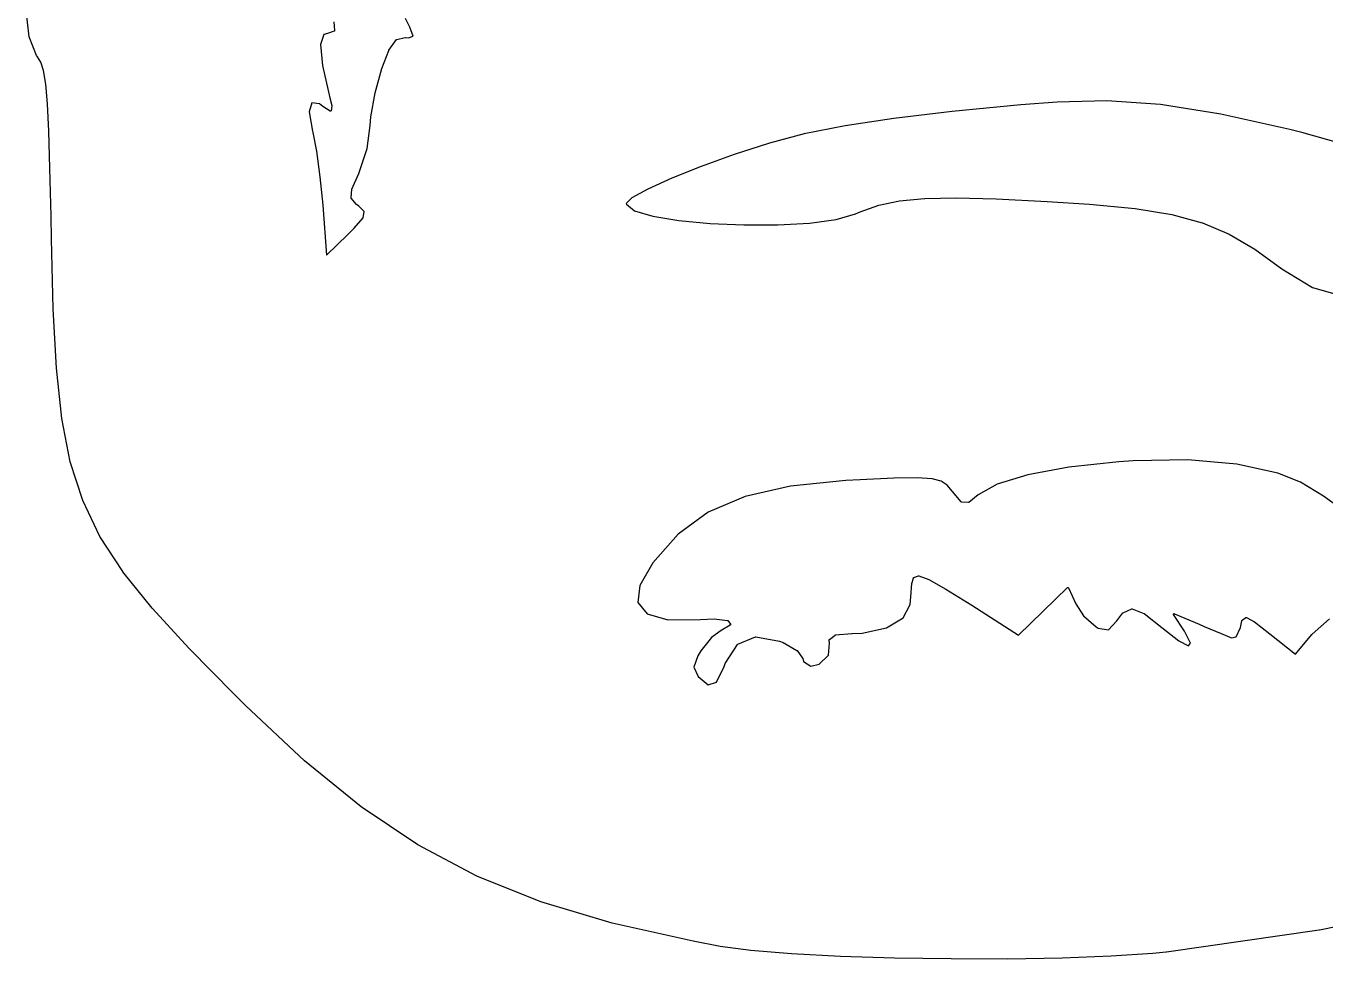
# Model space of a CAD drawing. Extents: x 42 to 258, y -102 to -28.
# Drawn here: x 77.76 to 87.86, y -58.4 to -51.15 of the extents above; entities that cross this region are included whole.
import ezdxf

# ---------------------------------------------------------------- set-up
doc = ezdxf.new("R2010")
doc.units = 0
doc.header["$MEASUREMENT"] = 0
doc.layers.add('BLACK', color=7, linetype='CONTINUOUS')

msp = doc.modelspace()

# ---------------------------------------------------------------- linework, layer by layer
at = {"layer": 'Black'}
for p, q in [((77.7873, -51.2314), (77.7635, -51.0043)), ((80.1565, -51.1146), (80.1615, -51.1829)), ((80.7454, -51.1576), (80.7127, -51.0905)), ((80.772, -51.2271), (80.7454, -51.1576)), ((77.7875, -51.232), (77.7873, -51.2314)), ((77.7877, -51.2327), (77.7875, -51.232)), ((77.8455, -51.3765), (77.7877, -51.2327)), ((80.077, -51.2144), (80.051, -51.292)), ((80.1054, -51.2048), (80.077, -51.2144)), ((80.158, -51.188), (80.1054, -51.2048)), ((80.1586, -51.1877), (80.158, -51.188)), ((80.1593, -51.1874), (80.1586, -51.1877)), ((80.1594, -51.1873), (80.1593, -51.1874)), ((80.1596, -51.1872), (80.1594, -51.1873)), ((80.16, -51.1867), (80.1596, -51.1872)), ((80.1605, -51.1862), (80.16, -51.1867)), ((80.1606, -51.186), (80.1605, -51.1862)), ((80.1607, -51.1859), (80.1606, -51.186)), ((80.161, -51.1852), (80.1607, -51.1859)), ((80.1613, -51.1846), (80.161, -51.1852)), ((80.1614, -51.1843), (80.1613, -51.1844)), ((80.1613, -51.1844), (80.1613, -51.1846)), ((80.1615, -51.1829), (80.1614, -51.1836)), ((80.1614, -51.1836), (80.1614, -51.1843)), ((80.584, -51.336), (80.6422, -51.2535)), ((80.6422, -51.2535), (80.6423, -51.2535)), ((80.6423, -51.2534), (80.6429, -51.2528)), ((80.6423, -51.2535), (80.6423, -51.2534)), ((80.6429, -51.2528), (80.6435, -51.2523)), ((80.6435, -51.2523), (80.6436, -51.2522)), ((80.6435, -51.2523), (80.6435, -51.2523)), ((80.6436, -51.2522), (80.6443, -51.2519)), ((80.6443, -51.2519), (80.6451, -51.2516)), ((80.6451, -51.2516), (80.6452, -51.2515)), ((80.6451, -51.2516), (80.6451, -51.2516)), ((80.6452, -51.2515), (80.7108, -51.2363)), ((80.7108, -51.2363), (80.7108, -51.2363)), ((80.7108, -51.2363), (80.7109, -51.2363)), ((80.7109, -51.2363), (80.7117, -51.2362)), ((80.7117, -51.2362), (80.7125, -51.2362)), ((80.7125, -51.2362), (80.7125, -51.2362)), ((80.7125, -51.2362), (80.7126, -51.2362)), ((80.7126, -51.2362), (80.7369, -51.2396)), ((80.7369, -51.2396), (80.772, -51.2271)), ((77.8459, -51.3771), (77.8455, -51.3765)), ((77.8462, -51.3778), (77.8459, -51.3771)), ((77.8543, -51.3877), (77.8462, -51.3778)), ((80.051, -51.292), (80.0666, -51.455)), ((80.5283, -51.4776), (80.5834, -51.3371)), ((80.5834, -51.3371), (80.5837, -51.3365)), ((80.5837, -51.3365), (80.584, -51.336)), ((77.8799, -51.4285), (77.8543, -51.3877)), ((77.9005, -51.4945), (77.8799, -51.4285)), ((80.0666, -51.455), (80.1252, -51.7069)), ((80.476, -51.6671), (80.5281, -51.4781)), ((80.5281, -51.4781), (80.5282, -51.4779)), ((80.5282, -51.4779), (80.5283, -51.4776)), ((77.917, -51.5982), (77.9005, -51.4945)), ((77.9301, -51.7514), (77.917, -51.5982)), ((80.4437, -51.8533), (80.4759, -51.6676)), ((80.4759, -51.6673), (80.476, -51.6671)), ((80.4759, -51.6676), (80.4759, -51.6673)), ((77.9408, -51.9658), (77.9301, -51.7514)), ((79.9836, -51.7446), (79.9639, -51.8141)), ((80.0439, -51.7534), (79.9836, -51.7446)), ((80.0712, -51.7731), (80.0439, -51.7534)), ((80.0713, -51.7732), (80.0712, -51.7731)), ((80.0714, -51.7733), (80.0713, -51.7732)), ((80.1263, -51.8089), (80.0714, -51.7733)), ((80.1252, -51.7069), (80.1394, -51.7646)), ((80.1394, -51.7665), (80.134, -51.8054)), ((80.1394, -51.7646), (80.1394, -51.7647)), ((80.1394, -51.7647), (80.1394, -51.7648)), ((80.1394, -51.7648), (80.1394, -51.7656)), ((80.1394, -51.7656), (80.1395, -51.7664)), ((80.1395, -51.7664), (80.1394, -51.7664)), ((80.1394, -51.7664), (80.1394, -51.7665)), ((85.4957, -51.7612), (84.9599, -51.8119)), ((85.7761, -51.7381), (85.4957, -51.7612)), ((86.1631, -51.7279), (85.7761, -51.7381)), ((86.5811, -51.7585), (86.1631, -51.7279)), ((87.0485, -51.8323), (86.5811, -51.7585)), ((79.9639, -51.8141), (79.9902, -51.9653)), ((80.1269, -51.8091), (80.1263, -51.8089)), ((80.1275, -51.8094), (80.1269, -51.8091)), ((80.1277, -51.8095), (80.1275, -51.8094)), ((80.1279, -51.8095), (80.1277, -51.8095)), ((80.1286, -51.8096), (80.1279, -51.8095)), ((80.1292, -51.8097), (80.1286, -51.8096)), ((80.1294, -51.8096), (80.1292, -51.8097)), ((80.1296, -51.8096), (80.1294, -51.8096)), ((80.1303, -51.8094), (80.1296, -51.8096)), ((80.1309, -51.8093), (80.1303, -51.8094)), ((80.1311, -51.8092), (80.1309, -51.8093)), ((80.1313, -51.8091), (80.1311, -51.8092)), ((80.1318, -51.8087), (80.1313, -51.8091)), ((80.1324, -51.8084), (80.1318, -51.8087)), ((80.1325, -51.8082), (80.1324, -51.8084)), ((80.1327, -51.8081), (80.1325, -51.8082)), ((80.133, -51.8075), (80.1327, -51.8081)), ((80.1334, -51.807), (80.133, -51.8075)), ((80.1335, -51.8068), (80.1334, -51.807)), ((80.1336, -51.8066), (80.1335, -51.8068)), ((80.1338, -51.806), (80.1336, -51.8066)), ((80.134, -51.8054), (80.1338, -51.806)), ((80.439, -51.9217), (80.4437, -51.8538)), ((80.4437, -51.8536), (80.4437, -51.8533)), ((80.4437, -51.8538), (80.4437, -51.8536)), ((84.5084, -51.8652), (84.1295, -51.9227)), ((84.9599, -51.8119), (84.5084, -51.8652)), ((87.5839, -51.9517), (87.0485, -51.8323)), ((77.9498, -52.2533), (77.9408, -51.9658)), ((79.9902, -51.9653), (79.9926, -51.9746)), ((79.9926, -51.9746), (79.9926, -51.9748)), ((79.9926, -51.9748), (79.9927, -51.9749)), ((79.9927, -51.9749), (80.0201, -52.119)), ((80.4142, -52.0983), (80.439, -51.9217)), ((83.8113, -51.9861), (83.542, -52.0572)), ((84.1295, -51.9227), (83.8113, -51.9861)), ((87.6795, -51.9758), (87.5839, -51.9517)), ((88.0964, -52.0927), (87.6795, -51.9758)), ((83.5326, -52.06), (83.2678, -52.1461)), ((83.542, -52.0572), (83.5326, -52.06)), ((80.0201, -52.119), (80.0201, -52.1192)), ((80.0201, -52.1192), (80.0202, -52.1193)), ((80.0202, -52.1193), (80.0475, -52.3204)), ((80.3565, -52.2776), (80.4142, -52.0983)), ((83.2678, -52.1461), (83.0115, -52.2389)), ((77.9582, -52.6259), (77.9498, -52.2533)), ((80.3493, -52.2933), (80.3565, -52.2776)), ((83.0115, -52.2389), (82.7815, -52.3309)), ((80.0475, -52.3204), (80.0475, -52.3205)), ((80.0475, -52.3205), (80.0475, -52.3206)), ((80.0475, -52.3206), (80.0691, -52.5383)), ((80.2964, -52.4143), (80.3493, -52.2933)), ((80.3493, -52.2933), (80.3493, -52.2933)), ((80.3493, -52.2933), (80.3493, -52.2933)), ((82.7815, -52.3309), (82.5955, -52.4147)), ((80.2898, -52.4821), (80.296, -52.4158)), ((80.2899, -52.4824), (80.2898, -52.4821)), ((80.2898, -52.4826), (80.2899, -52.4824)), ((80.2899, -52.4833), (80.2898, -52.4826)), ((80.29, -52.4839), (80.2899, -52.4833)), ((80.2901, -52.4841), (80.29, -52.4839)), ((80.2901, -52.4843), (80.2901, -52.4841)), ((80.2904, -52.4849), (80.2901, -52.4843)), ((80.2907, -52.4854), (80.2904, -52.4849)), ((80.2909, -52.4856), (80.2907, -52.4854)), ((80.291, -52.4858), (80.2909, -52.4856)), ((80.3313, -52.5331), (80.291, -52.4858)), ((80.296, -52.4158), (80.2962, -52.4151)), ((80.2962, -52.4151), (80.2964, -52.4143)), ((82.4715, -52.4826), (82.4284, -52.5255)), ((82.5955, -52.4147), (82.4715, -52.4826)), ((84.5526, -52.5063), (84.747, -52.4872)), ((84.747, -52.4872), (84.7472, -52.4872)), ((84.7472, -52.4872), (84.7474, -52.4872)), ((84.7474, -52.4872), (84.992, -52.4822)), ((84.992, -52.4822), (84.9921, -52.4822)), ((84.9921, -52.4822), (84.9922, -52.4822)), ((84.9922, -52.4822), (85.3039, -52.4901)), ((85.3039, -52.4901), (85.304, -52.4901)), ((85.304, -52.4901), (85.304, -52.4901)), ((85.304, -52.4901), (85.6998, -52.5099)), ((80.0691, -52.5383), (80.0691, -52.5384)), ((80.0691, -52.5384), (80.0691, -52.5384)), ((80.0691, -52.5384), (80.1, -52.9268)), ((80.3317, -52.5335), (80.3313, -52.5331)), ((80.3321, -52.5339), (80.3317, -52.5335)), ((80.3489, -52.5465), (80.3321, -52.5339)), ((80.3921, -52.5896), (80.3489, -52.5465)), ((80.3842, -52.6372), (80.3921, -52.5896)), ((82.4284, -52.5255), (82.4296, -52.5326)), ((82.4296, -52.5326), (82.493, -52.5827)), ((82.493, -52.5827), (82.6356, -52.6255)), ((84.2101, -52.6063), (84.2451, -52.5913)), ((84.2451, -52.5913), (84.2452, -52.5913)), ((84.2452, -52.5913), (84.2454, -52.5912)), ((84.2454, -52.5912), (84.3903, -52.5408)), ((84.3903, -52.5408), (84.3906, -52.5407)), ((84.3906, -52.5407), (84.3909, -52.5406)), ((84.3909, -52.5406), (84.552, -52.5064)), ((84.552, -52.5064), (84.5523, -52.5063)), ((84.5523, -52.5063), (84.5526, -52.5063)), ((85.6998, -52.5099), (85.6999, -52.5099)), ((85.6999, -52.5099), (85.6999, -52.5099)), ((85.6999, -52.5099), (86.0289, -52.5315)), ((86.0289, -52.5315), (86.029, -52.5315)), ((86.029, -52.5315), (86.0291, -52.5315)), ((86.0291, -52.5315), (86.3818, -52.5659)), ((86.3818, -52.5659), (86.382, -52.5659)), ((86.382, -52.5659), (86.3821, -52.5659)), ((86.3821, -52.5659), (86.6674, -52.6126)), ((77.9616, -52.8003), (77.9582, -52.6259)), ((77.9582, -52.6259), (77.9582, -52.6259)), ((80.3137, -52.7189), (80.3842, -52.6372)), ((82.6356, -52.6255), (82.8377, -52.659)), ((82.8377, -52.659), (83.0798, -52.682)), ((83.0798, -52.682), (83.3422, -52.6935)), ((83.3422, -52.6935), (83.6058, -52.6926)), ((83.6058, -52.6926), (83.8512, -52.6784)), ((83.8512, -52.6784), (84.059, -52.6499)), ((84.059, -52.6499), (84.2101, -52.6063)), ((86.6674, -52.6126), (86.6677, -52.6127)), ((86.6677, -52.6127), (86.6679, -52.6127)), ((86.6679, -52.6127), (86.905, -52.6771)), ((86.905, -52.6771), (86.9053, -52.6773)), ((86.9053, -52.6773), (86.9057, -52.6774)), ((86.9057, -52.6774), (87.1139, -52.7651)), ((80.1, -52.9268), (80.2637, -52.7682)), ((80.2637, -52.7682), (80.3137, -52.7189)), ((80.2637, -52.7682), (80.2637, -52.7682)), ((87.1139, -52.7651), (87.1142, -52.7653)), ((87.1142, -52.7653), (87.1145, -52.7654)), ((87.1145, -52.7654), (87.3132, -52.882)), ((77.9616, -52.8004), (77.9616, -52.8003)), ((77.9757, -53.3455), (77.9616, -52.8004)), ((77.9616, -52.8004), (77.9616, -52.8004)), ((87.3132, -52.882), (87.3134, -52.8822)), ((87.3134, -52.8822), (87.3136, -52.8823)), ((87.3136, -52.8823), (87.5218, -53.0332)), ((87.5218, -53.0332), (87.7622, -53.1798)), ((87.7622, -53.1798), (88.0708, -53.2671)), ((77.9757, -53.3456), (77.9757, -53.3455)), ((77.9757, -53.3455), (77.9757, -53.3455)), ((78.0003, -53.8052), (77.9757, -53.3456)), ((78.0003, -53.8054), (78.0003, -53.8052)), ((78.0003, -53.8055), (78.0003, -53.8054)), ((78.0422, -54.1958), (78.0003, -53.8055)), ((78.0422, -54.196), (78.0422, -54.1958)), ((78.0422, -54.1962), (78.0422, -54.196)), ((78.108, -54.5331), (78.0422, -54.1962)), ((78.1081, -54.5334), (78.108, -54.5331)), ((78.1081, -54.5337), (78.1081, -54.5334)), ((78.2045, -54.8334), (78.1081, -54.5337)), ((85.8673, -54.5752), (85.5489, -54.6337)), ((86.2553, -54.5332), (85.8673, -54.5752)), ((86.3686, -54.5251), (86.2553, -54.5332)), ((86.7922, -54.518), (86.3686, -54.5251)), ((87.1729, -54.5509), (86.7922, -54.518)), ((87.4913, -54.6211), (87.1729, -54.5509)), ((84.1358, -54.6779), (83.7035, -54.7225)), ((84.2465, -54.6723), (84.1358, -54.6779)), ((84.5088, -54.6617), (84.2465, -54.6723)), ((84.2465, -54.6723), (84.2465, -54.6723)), ((84.6887, -54.6584), (84.5088, -54.6617)), ((84.8049, -54.6648), (84.6887, -54.6584)), ((84.8762, -54.683), (84.8049, -54.6648)), ((84.9224, -54.7154), (84.8762, -54.683)), ((85.3108, -54.7063), (85.1633, -54.7907)), ((85.5489, -54.6337), (85.3108, -54.7063)), ((87.6691, -54.6926), (87.4913, -54.6211)), ((87.8466, -54.7993), (87.6691, -54.6926)), ((83.3515, -54.8034), (83.0655, -54.926)), ((83.7035, -54.7225), (83.3515, -54.8034)), ((84.9624, -54.7635), (84.9224, -54.7154)), ((84.9624, -54.7636), (84.9624, -54.7635)), ((84.9624, -54.7635), (84.9624, -54.7635)), ((85.0312, -54.8441), (84.9624, -54.7636)), ((85.1633, -54.7907), (85.0913, -54.8488)), ((88.0327, -54.9349), (87.8466, -54.7993)), ((78.2046, -54.8337), (78.2045, -54.8334)), ((78.2047, -54.8341), (78.2046, -54.8337)), ((78.3384, -55.1127), (78.2047, -54.8341)), ((85.0313, -54.8443), (85.0312, -54.8441)), ((85.0315, -54.8444), (85.0313, -54.8443)), ((85.032, -54.8448), (85.0315, -54.8444)), ((85.0325, -54.8452), (85.032, -54.8448)), ((85.0327, -54.8453), (85.0325, -54.8452)), ((85.0329, -54.8454), (85.0327, -54.8453)), ((85.0335, -54.8456), (85.0329, -54.8454)), ((85.0341, -54.8458), (85.0335, -54.8456)), ((85.0344, -54.8458), (85.0341, -54.8458)), ((85.0346, -54.8458), (85.0344, -54.8458)), ((85.0878, -54.8499), (85.0346, -54.8458)), ((85.0879, -54.8498), (85.0878, -54.8499)), ((85.0881, -54.8499), (85.0879, -54.8498)), ((85.0888, -54.8498), (85.0881, -54.8499)), ((85.0895, -54.8497), (85.0888, -54.8498)), ((85.0896, -54.8496), (85.0895, -54.8497)), ((85.0898, -54.8496), (85.0896, -54.8496)), ((85.0904, -54.8492), (85.0898, -54.8496)), ((85.0911, -54.8489), (85.0904, -54.8492)), ((85.0912, -54.8488), (85.0911, -54.8489)), ((85.0913, -54.8488), (85.0912, -54.8488)), ((83.0655, -54.926), (82.8314, -55.0962)), ((78.3386, -55.1129), (78.3384, -55.1127)), ((78.3387, -55.1132), (78.3386, -55.1129)), ((78.5163, -55.3867), (78.3387, -55.1132)), ((82.8314, -55.0962), (82.6349, -55.3195)), ((82.6349, -55.3195), (82.5346, -55.4937)), ((78.5164, -55.3869), (78.5163, -55.3867)), ((78.5166, -55.3871), (78.5164, -55.3869)), ((78.7448, -55.6716), (78.5166, -55.3871)), ((84.6625, -55.433), (84.6995, -55.4198)), ((84.6995, -55.4198), (84.7004, -55.4197)), ((84.7004, -55.4197), (84.7011, -55.4195)), ((84.7011, -55.4195), (84.7011, -55.4195)), ((84.7011, -55.4195), (84.7012, -55.4195)), ((84.7012, -55.4195), (84.702, -55.4197)), ((84.702, -55.4197), (84.7028, -55.4198)), ((84.7028, -55.4198), (84.7797, -55.4475)), ((82.5346, -55.4937), (82.5184, -55.6277)), ((84.6396, -55.583), (84.6478, -55.4796)), ((84.6478, -55.4796), (84.6479, -55.4791)), ((84.6479, -55.4791), (84.648, -55.4787)), ((84.648, -55.4787), (84.6593, -55.4364)), ((84.6593, -55.4364), (84.6596, -55.4358)), ((84.6596, -55.4358), (84.6598, -55.4352)), ((84.6598, -55.4352), (84.66, -55.435)), ((84.66, -55.435), (84.6601, -55.4348)), ((84.6601, -55.4348), (84.6605, -55.4344)), ((84.6605, -55.4344), (84.661, -55.4338)), ((84.661, -55.4338), (84.6611, -55.4337)), ((84.6611, -55.4337), (84.6613, -55.4336)), ((84.6613, -55.4336), (84.6619, -55.4333)), ((84.6619, -55.4333), (84.6625, -55.433)), ((84.7797, -55.4475), (84.78, -55.4477)), ((84.78, -55.4477), (84.7804, -55.4478)), ((84.7804, -55.4478), (84.9118, -55.5218)), ((84.9118, -55.5218), (84.9119, -55.5219)), ((84.9119, -55.5219), (84.912, -55.5219)), ((84.912, -55.5219), (85.1126, -55.6477)), ((85.4773, -55.8811), (85.8561, -55.5112)), ((85.8561, -55.5112), (85.8565, -55.511)), ((85.8565, -55.511), (85.8568, -55.5107)), ((85.8568, -55.5107), (85.8572, -55.5105)), ((85.8572, -55.5105), (85.8576, -55.5102)), ((85.8576, -55.5102), (85.858, -55.5101)), ((85.858, -55.5101), (85.8584, -55.51)), ((85.8584, -55.51), (85.8588, -55.5099)), ((85.8588, -55.5099), (85.8592, -55.5098)), ((85.8592, -55.5098), (85.8597, -55.5099)), ((85.8597, -55.5099), (85.8601, -55.5098)), ((85.8601, -55.5098), (85.8605, -55.5099)), ((85.8605, -55.5099), (85.861, -55.51)), ((85.861, -55.51), (85.8613, -55.5102)), ((85.8613, -55.5102), (85.8618, -55.5103)), ((85.8618, -55.5103), (85.8621, -55.5105)), ((85.8621, -55.5105), (85.8625, -55.5107)), ((85.8625, -55.5107), (85.8628, -55.511)), ((85.8628, -55.511), (85.8632, -55.5113)), ((85.8632, -55.5113), (85.8634, -55.5117)), ((85.8634, -55.5117), (85.8637, -55.512)), ((85.8637, -55.512), (85.8639, -55.5124)), ((85.8639, -55.5124), (85.8642, -55.5127)), ((85.8642, -55.5127), (85.9212, -55.6379)), ((84.6352, -55.6419), (84.6396, -55.583)), ((84.6396, -55.583), (84.6396, -55.583)), ((84.6396, -55.583), (84.6396, -55.583)), ((78.7449, -55.6717), (78.7448, -55.6716)), ((78.745, -55.6718), (78.7449, -55.6717)), ((79.0306, -55.9834), (78.745, -55.6718)), ((82.5184, -55.6277), (82.5898, -55.7158)), ((82.5898, -55.7158), (82.7518, -55.7602)), ((84.5814, -55.7449), (84.6352, -55.6419)), ((85.1126, -55.6477), (85.1126, -55.6477)), ((85.1126, -55.6477), (85.1126, -55.6477)), ((85.1126, -55.6477), (85.4773, -55.8811)), ((85.9212, -55.6379), (85.9803, -55.729)), ((86.2402, -55.77), (86.2872, -55.7071)), ((86.2872, -55.7071), (86.2875, -55.7069)), ((86.2875, -55.7069), (86.2878, -55.7066)), ((86.2878, -55.7066), (86.2882, -55.7063)), ((86.2882, -55.7063), (86.2885, -55.706)), ((86.2885, -55.706), (86.2889, -55.7058)), ((86.2889, -55.7058), (86.2892, -55.7056)), ((86.2892, -55.7056), (86.3561, -55.6755)), ((86.3561, -55.6755), (86.3564, -55.6755)), ((86.3564, -55.6755), (86.3566, -55.6753)), ((86.3566, -55.6753), (86.3572, -55.6752)), ((86.3572, -55.6752), (86.3578, -55.6751)), ((86.3578, -55.6751), (86.358, -55.6751)), ((86.358, -55.6751), (86.3583, -55.6751)), ((86.3583, -55.6751), (86.3589, -55.6752)), ((86.3589, -55.6752), (86.3595, -55.6753)), ((86.3595, -55.6753), (86.3597, -55.6754)), ((86.3597, -55.6754), (86.36, -55.6755)), ((86.36, -55.6755), (86.4509, -55.7126)), ((86.4509, -55.7126), (86.4515, -55.7129)), ((86.4515, -55.7129), (86.4521, -55.7133)), ((86.4521, -55.7133), (86.5898, -55.821)), ((86.6808, -55.7174), (86.6809, -55.7172)), ((86.6808, -55.718), (86.6808, -55.7174)), ((86.6808, -55.7186), (86.6808, -55.718)), ((86.6809, -55.7189), (86.6808, -55.7186)), ((86.6809, -55.7169), (86.6811, -55.7163)), ((86.6809, -55.7172), (86.6809, -55.7169)), ((86.6809, -55.7192), (86.6809, -55.7189)), ((86.6811, -55.7197), (86.6809, -55.7192)), ((86.6811, -55.7163), (86.6813, -55.7158)), ((86.6813, -55.7203), (86.6811, -55.7197)), ((86.6813, -55.7158), (86.6814, -55.7155)), ((86.6815, -55.7205), (86.6813, -55.7203)), ((86.6814, -55.7155), (86.6816, -55.7153)), ((86.6816, -55.7208), (86.6815, -55.7205)), ((86.6816, -55.7153), (86.682, -55.7149)), ((86.7657, -55.8492), (86.6816, -55.7208)), ((86.682, -55.7149), (86.6823, -55.7144)), ((86.6823, -55.7144), (86.6826, -55.7142)), ((86.6826, -55.7142), (86.6827, -55.714)), ((86.6827, -55.714), (86.6833, -55.7138)), ((86.6833, -55.7138), (86.6838, -55.7134)), ((86.6838, -55.7134), (86.684, -55.7134)), ((86.684, -55.7134), (86.6843, -55.7132)), ((86.6843, -55.7132), (86.6849, -55.7132)), ((86.6849, -55.7132), (86.6855, -55.713)), ((86.6855, -55.713), (86.6857, -55.7131)), ((86.6857, -55.7131), (86.686, -55.713)), ((86.686, -55.713), (86.6866, -55.7132)), ((86.6866, -55.7132), (86.6872, -55.7132)), ((86.6872, -55.7132), (86.6874, -55.7134)), ((86.6874, -55.7134), (86.6877, -55.7134)), ((86.6877, -55.7134), (86.8804, -55.7959)), ((82.7518, -55.7602), (83.0059, -55.7592)), ((83.0059, -55.7592), (83.1105, -55.7547)), ((83.1105, -55.7547), (83.1109, -55.7548)), ((83.1109, -55.7548), (83.1112, -55.7547)), ((83.1112, -55.7547), (83.2138, -55.7655)), ((83.2363, -55.8032), (83.1653, -55.8443)), ((83.2138, -55.7655), (83.2142, -55.7656)), ((83.2142, -55.7656), (83.2145, -55.7657)), ((83.2145, -55.7657), (83.215, -55.7659)), ((83.215, -55.7659), (83.2155, -55.766)), ((83.2155, -55.766), (83.2158, -55.7662)), ((83.2158, -55.7662), (83.2161, -55.7664)), ((83.2161, -55.7664), (83.2165, -55.7667)), ((83.2165, -55.7667), (83.2169, -55.767)), ((83.2169, -55.767), (83.2171, -55.7673)), ((83.2171, -55.7673), (83.2174, -55.7676)), ((83.2174, -55.7676), (83.2378, -55.7959)), ((83.2368, -55.8027), (83.2363, -55.8032)), ((83.2374, -55.8023), (83.2368, -55.8027)), ((83.2375, -55.8022), (83.2374, -55.8023)), ((83.2376, -55.8021), (83.2375, -55.8022)), ((83.238, -55.8015), (83.2376, -55.8021)), ((83.2378, -55.7959), (83.2381, -55.7965)), ((83.2384, -55.8009), (83.238, -55.8015)), ((83.2381, -55.7965), (83.2385, -55.7971)), ((83.2385, -55.8005), (83.2384, -55.8007)), ((83.2384, -55.8007), (83.2384, -55.8009)), ((83.2385, -55.7971), (83.2385, -55.7973)), ((83.2385, -55.7973), (83.2386, -55.7975)), ((83.2386, -55.7999), (83.2385, -55.8005)), ((83.2386, -55.7975), (83.2387, -55.7982)), ((83.2388, -55.7992), (83.2386, -55.7999)), ((83.2387, -55.7982), (83.2388, -55.7988)), ((83.2388, -55.7988), (83.2388, -55.799)), ((83.2388, -55.799), (83.2388, -55.7992)), ((84.2614, -55.8642), (84.45, -55.8228)), ((84.45, -55.8228), (84.5814, -55.7449)), ((85.9803, -55.729), (86.0798, -55.8167)), ((86.0798, -55.8167), (86.0958, -55.8249)), ((86.0958, -55.8249), (86.1758, -55.8383)), ((86.1758, -55.8383), (86.2402, -55.77)), ((86.5898, -55.821), (86.7213, -55.9237)), ((86.8804, -55.7959), (86.8804, -55.7959)), ((86.8804, -55.7959), (86.9194, -55.8125)), ((86.9194, -55.8125), (87.0503, -55.8682)), ((87.1681, -55.8941), (87.2021, -55.8202)), ((87.2021, -55.8202), (87.2129, -55.7679)), ((87.2129, -55.7679), (87.2132, -55.767)), ((87.2129, -55.7679), (87.2129, -55.7679)), ((87.2129, -55.7679), (87.2129, -55.7679)), ((87.2132, -55.767), (87.2135, -55.7663)), ((87.2135, -55.7663), (87.2141, -55.7656)), ((87.2135, -55.7663), (87.2135, -55.7663)), ((87.2135, -55.7663), (87.2135, -55.7663)), ((87.2141, -55.7656), (87.2147, -55.765)), ((87.2147, -55.765), (87.2418, -55.7438)), ((87.2147, -55.765), (87.2147, -55.765)), ((87.2147, -55.765), (87.2147, -55.765)), ((87.2418, -55.7438), (87.242, -55.7437)), ((87.242, -55.7437), (87.2422, -55.7435)), ((87.2422, -55.7435), (87.2428, -55.7433)), ((87.2428, -55.7433), (87.2433, -55.743)), ((87.2433, -55.743), (87.2436, -55.7429)), ((87.2436, -55.7429), (87.2438, -55.7428)), ((87.2438, -55.7428), (87.2444, -55.7428)), ((87.2444, -55.7428), (87.245, -55.7427)), ((87.245, -55.7427), (87.2453, -55.7428)), ((87.2453, -55.7428), (87.2456, -55.7428)), ((87.2456, -55.7428), (87.2461, -55.743)), ((87.2461, -55.743), (87.2467, -55.7431)), ((87.2467, -55.7431), (87.247, -55.7432)), ((87.247, -55.7432), (87.2472, -55.7433)), ((87.2472, -55.7433), (87.3096, -55.7763)), ((87.3096, -55.7763), (87.3099, -55.7766)), ((87.3099, -55.7766), (87.3103, -55.7768)), ((87.3103, -55.7768), (87.4297, -55.8691)), ((87.7575, -55.8739), (87.8936, -55.7539)), ((83.092, -55.8991), (83.0082, -56.0011)), ((83.1653, -55.8443), (83.092, -55.8991)), ((83.2949, -55.9504), (83.4317, -55.8945)), ((83.4317, -55.8945), (83.4322, -55.8944)), ((83.4322, -55.8944), (83.4331, -55.8942)), ((83.4331, -55.8942), (83.4334, -55.8941)), ((83.4334, -55.8941), (83.4339, -55.8942)), ((83.4339, -55.8942), (83.4345, -55.8942)), ((83.4345, -55.8942), (83.6193, -55.927)), ((84.0046, -55.9182), (84.0047, -55.9174)), ((84.0046, -55.9183), (84.0046, -55.9182)), ((84.0088, -55.9438), (84.0046, -55.9183)), ((84.0046, -55.9183), (84.0046, -55.9183)), ((84.0047, -55.9165), (84.005, -55.9157)), ((84.0047, -55.9166), (84.0047, -55.9165)), ((84.0047, -55.9174), (84.0047, -55.9166)), ((84.0047, -55.9166), (84.0047, -55.9166)), ((84.005, -55.9157), (84.0053, -55.915)), ((84.0053, -55.915), (84.0053, -55.9149)), ((84.0053, -55.9149), (84.0054, -55.9149)), ((84.0054, -55.9149), (84.0059, -55.9143)), ((84.0059, -55.9143), (84.0064, -55.9137)), ((84.0064, -55.9137), (84.0065, -55.9136)), ((84.0065, -55.9136), (84.0507, -55.8794)), ((84.0065, -55.9136), (84.0065, -55.9136)), ((84.0507, -55.8794), (84.0512, -55.8791)), ((84.0512, -55.8791), (84.0517, -55.8788)), ((84.0517, -55.8788), (84.052, -55.8787)), ((84.052, -55.8787), (84.0523, -55.8786)), ((84.0523, -55.8786), (84.0528, -55.8785)), ((84.0528, -55.8785), (84.0534, -55.8784)), ((84.0534, -55.8784), (84.1825, -55.8679)), ((84.1825, -55.8679), (84.1825, -55.8679)), ((84.1825, -55.8679), (84.1826, -55.8679)), ((84.1826, -55.8679), (84.2614, -55.8642)), ((86.7213, -55.9237), (86.7988, -55.9629)), ((86.8136, -55.942), (86.7657, -55.8492)), ((87.0503, -55.8682), (87.0503, -55.8682)), ((87.0503, -55.8682), (87.1311, -55.9023)), ((87.1311, -55.9023), (87.1681, -55.8941)), ((87.4297, -55.8691), (87.4297, -55.8691)), ((87.4297, -55.8691), (87.4297, -55.8691)), ((87.4297, -55.8691), (87.6289, -56.0279)), ((87.6289, -56.0279), (87.7567, -55.8748)), ((87.7567, -55.8748), (87.757, -55.8745)), ((87.757, -55.8745), (87.7573, -55.8742)), ((87.7573, -55.8742), (87.7575, -55.8739)), ((79.0306, -55.9835), (79.0306, -55.9834)), ((79.0307, -55.9835), (79.0306, -55.9835)), ((79.3802, -56.3382), (79.0307, -55.9835)), ((83.0082, -56.0011), (82.9837, -56.0407)), ((83.1977, -56.0998), (83.2926, -55.9523)), ((83.2926, -55.9523), (83.293, -55.9518)), ((83.293, -55.9518), (83.2934, -55.9513)), ((83.2934, -55.9513), (83.2936, -55.9512)), ((83.2936, -55.9512), (83.2937, -55.951)), ((83.2937, -55.951), (83.2943, -55.9507)), ((83.2943, -55.9507), (83.2949, -55.9504)), ((83.6193, -55.927), (83.6198, -55.9272)), ((83.6198, -55.9272), (83.6203, -55.9273)), ((83.6203, -55.9273), (83.6467, -55.9376)), ((83.6467, -55.9376), (83.647, -55.9378)), ((83.647, -55.9378), (83.6474, -55.9379)), ((83.6474, -55.9379), (83.7539, -55.9985)), ((83.7539, -55.9985), (83.754, -55.9986)), ((83.754, -55.9986), (83.7542, -55.9987)), ((83.7542, -55.9987), (83.7547, -55.9992)), ((83.7547, -55.9992), (83.7552, -55.9996)), ((83.7552, -55.9996), (83.7553, -55.9998)), ((83.7553, -55.9998), (83.7554, -55.9999)), ((83.7554, -55.9999), (83.7986, -56.0587)), ((83.9996, -56.0352), (84.0088, -55.9438)), ((86.7988, -55.9629), (86.8136, -55.942)), ((82.9837, -56.0407), (82.9531, -56.1298)), ((83.1287, -56.2443), (83.1884, -56.1246)), ((83.1884, -56.1246), (83.1972, -56.1007)), ((83.1972, -56.1007), (83.1975, -56.1003)), ((83.1975, -56.1003), (83.1977, -56.0998)), ((83.7986, -56.0587), (83.7987, -56.0589)), ((83.7987, -56.0589), (83.7989, -56.059)), ((83.7989, -56.059), (83.7991, -56.0597)), ((83.7991, -56.0597), (83.7994, -56.0603)), ((83.7994, -56.0603), (83.7994, -56.0605)), ((83.7994, -56.0605), (83.7995, -56.0606)), ((83.7995, -56.0606), (83.8045, -56.0846)), ((83.8045, -56.0846), (83.8616, -56.1223)), ((83.8616, -56.1223), (83.9268, -56.106)), ((83.9268, -56.106), (83.9996, -56.0352)), ((82.9531, -56.1298), (82.9861, -56.201)), ((82.9861, -56.201), (83.065, -56.2663)), ((83.065, -56.2663), (83.1287, -56.2443)), ((79.3803, -56.3383), (79.3802, -56.3382)), ((79.4692, -56.4264), (79.3803, -56.3383)), ((79.3803, -56.3383), (79.3803, -56.3383)), ((79.4693, -56.4265), (79.4692, -56.4264)), ((79.9282, -56.8566), (79.4693, -56.4265)), ((79.4693, -56.4265), (79.4693, -56.4265)), ((79.9283, -56.8566), (79.9282, -56.8566)), ((79.9284, -56.8568), (79.9283, -56.8566)), ((80.3681, -57.2145), (79.9284, -56.8568)), ((80.3683, -57.2146), (80.3681, -57.2145)), ((80.3685, -57.2148), (80.3683, -57.2146)), ((80.8082, -57.5099), (80.3685, -57.2148)), ((80.8084, -57.51), (80.8082, -57.5099)), ((80.8086, -57.5102), (80.8084, -57.51)), ((81.2673, -57.7524), (80.8086, -57.5102)), ((81.2675, -57.7524), (81.2673, -57.7524)), ((81.2677, -57.7526), (81.2675, -57.7524)), ((81.7644, -57.9515), (81.2677, -57.7526)), ((89.0031, -57.9311), (87.8143, -58.1713)), ((81.7646, -57.9515), (81.7644, -57.9515)), ((81.7648, -57.9516), (81.7646, -57.9515)), ((82.3186, -58.1169), (81.7648, -57.9516)), ((82.3187, -58.1169), (82.3186, -58.1169)), ((82.3189, -58.1169), (82.3187, -58.1169)), ((82.9487, -58.2582), (82.3189, -58.1169)), ((87.8141, -58.1714), (86.6255, -58.3428)), ((87.8142, -58.1713), (87.8141, -58.1714)), ((87.8143, -58.1713), (87.8142, -58.1713)), ((82.9488, -58.2582), (82.9487, -58.2582)), ((82.9489, -58.2583), (82.9488, -58.2582)), ((83.1587, -58.298), (82.9489, -58.2583)), ((83.1588, -58.298), (83.1587, -58.298)), ((83.1589, -58.298), (83.1588, -58.298)), ((83.3954, -58.3298), (83.1589, -58.298)), ((83.3955, -58.3298), (83.3954, -58.3298)), ((83.3956, -58.3298), (83.3955, -58.3298)), ((83.7133, -58.3557), (83.3956, -58.3298)), ((86.6252, -58.3429), (86.5195, -58.3536)), ((86.6253, -58.3428), (86.6252, -58.3429)), ((86.6255, -58.3428), (86.6253, -58.3428)), ((83.7134, -58.3557), (83.7133, -58.3557)), ((83.7135, -58.3557), (83.7134, -58.3557)), ((84.0923, -58.3757), (83.7135, -58.3557)), ((84.0924, -58.3757), (84.0923, -58.3756)), ((84.0923, -58.3756), (84.0923, -58.3757)), ((84.5121, -58.3893), (84.0924, -58.3757)), ((84.5122, -58.3893), (84.5121, -58.3893)), ((84.9527, -58.3963), (84.5122, -58.3893)), ((84.5122, -58.3893), (84.5122, -58.3893)), ((84.9528, -58.3963), (84.9527, -58.3963)), ((84.9527, -58.3963), (84.9527, -58.3963)), ((85.3939, -58.3965), (84.9528, -58.3963)), ((85.394, -58.3965), (85.3939, -58.3965)), ((85.3939, -58.3965), (85.3939, -58.3965)), ((85.8155, -58.3896), (85.394, -58.3965)), ((85.8156, -58.3896), (85.8155, -58.3896)), ((85.8155, -58.3896), (85.8155, -58.3896)), ((86.1974, -58.3754), (85.8156, -58.3896)), ((86.1975, -58.3754), (86.1974, -58.3754)), ((86.1974, -58.3754), (86.1974, -58.3754)), ((86.5194, -58.3536), (86.1975, -58.3754)), ((86.5195, -58.3536), (86.5194, -58.3536)), ((86.5194, -58.3536), (86.5194, -58.3536))]:
    msp.add_line(p, q, dxfattribs=at)

doc.saveas('drawing.dxf')
